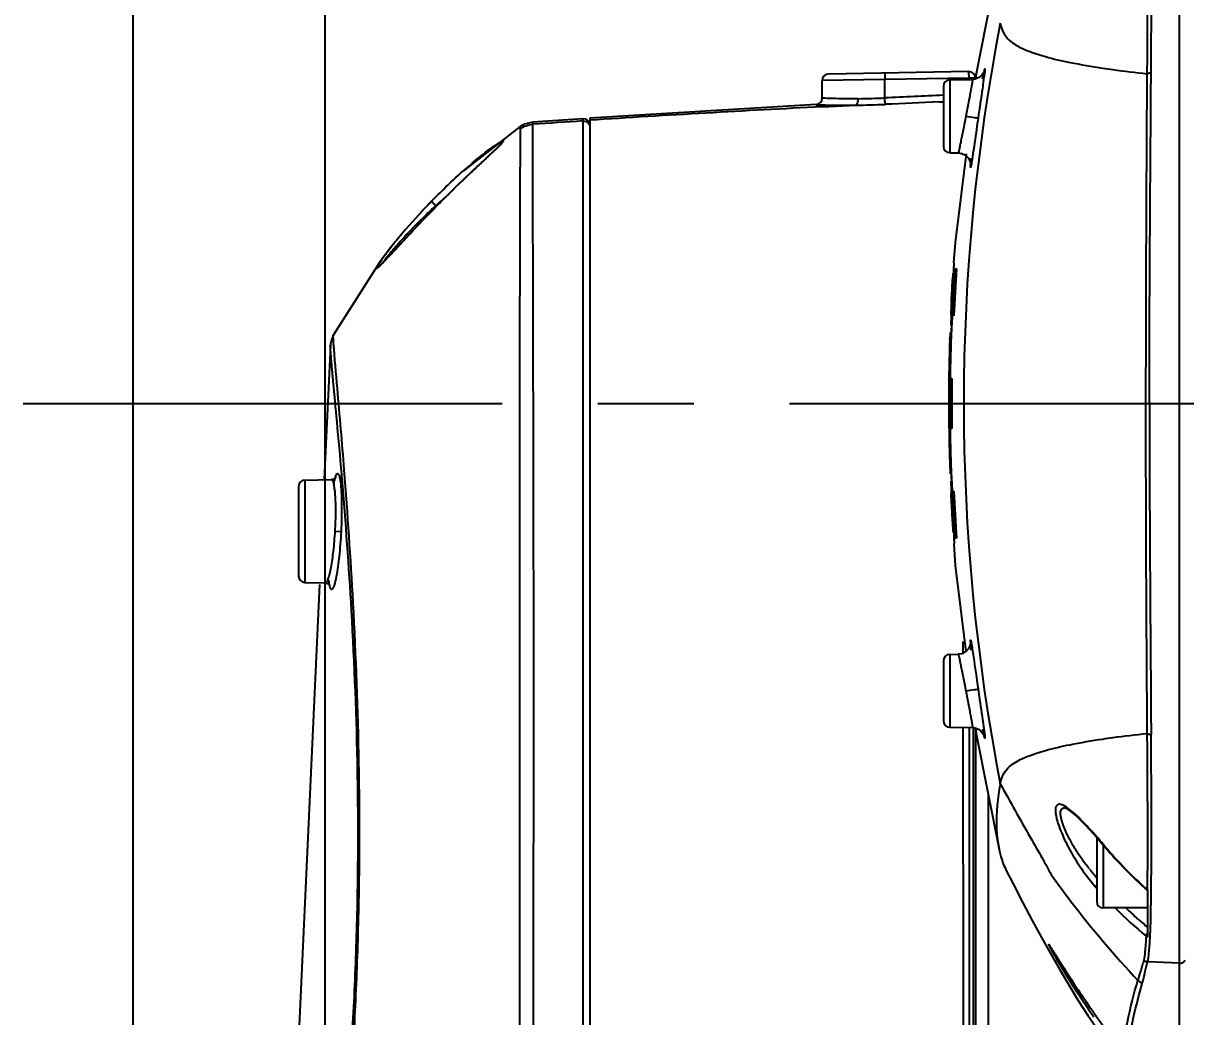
# Model space of a CAD drawing. Header units: millimetres. Extents: x 5828 to 6704, y 123 to 421.
# Drawn here: x 6456.826 to 6461.377, y 276.374 to 280.264 of the extents above; entities that cross this region are included whole.
import ezdxf

# ---------------------------------------------------------------- set-up
doc = ezdxf.new("R2010")
doc.units = ezdxf.units.MM
doc.linetypes.add('CENTER', pattern=[0.6, 0.375, -0.075, 0.075, -0.075])
for name, color, linetype in [('中心线', 7, 'Continuous'), ('外形图', 7, 'Continuous'), ('尺寸标注', 7, 'Continuous')]:
    doc.layers.add(name, color=color, linetype=linetype)
doc.styles.add('微软雅黑', font='msyh.ttc', dxfattribs={"height": 1.5})
doc.dimstyles.new('尺寸标注_1_20比例', dxfattribs={"dimtxt": 1.5, "dimasz": 1.25, "dimexe": 0.5, "dimexo": 0.4, "dimgap": 0.5, "dimtad": 1, "dimdec": 1, "dimlfac": 20, "dimdsep": 46, "dimtxsty": '微软雅黑', "dimcen": 0.09, "dimadec": 0, "dimazin": 0, "dimtp": 0.01, "dimtm": 0.01, "dimtfac": 1, "dimtdec": 1, "dimtofl": 0, "dimtmove": 0, "dimatfit": 3, "dimfxl": 1, "dimtolj": 1, "dimarcsym": 0})

# ---------------------------------------------------------------- blocks, each defined once
blk = doc.blocks.new('*D1111')
at = {"layer": 'Defpoints', "color": 0}
for p in [(6469.5568, 284.2232), (6469.5568, 273.3504), (6458.0079, 273.142)]:
    blk.add_point(p, dxfattribs=at)
at = {"layer": '尺寸标注', "color": 0, "lineweight": -2}
for p, q in [((6458.0079, 273.542), (6458.0079, 284.7232)), ((6469.5568, 273.7504), (6469.5568, 284.7232)), ((6459.2579, 284.2232), (6468.3068, 284.2232))]:
    blk.add_line(p, q, dxfattribs=at)
at = {"layer": '尺寸标注', "color": 0}
for points in [[(6459.2579, 284.4315), (6459.2579, 284.0149), (6458.0079, 284.2232)], [(6468.3068, 284.0149), (6468.3068, 284.4315), (6469.5568, 284.2232)]]:
    blk.add_solid(points, dxfattribs=at)
at = {"layer": '尺寸标注', "color": 0, "insert": (6463.7824, 285.4984), "char_height": 1.5, "attachment_point": 5, "style": '微软雅黑'}
blk.add_mtext('\\A1;\\A1;230', dxfattribs=at)
blk = doc.blocks.new('*D1112')
at = {"layer": 'Defpoints', "color": 0}
for p in [(6470.3007, 287.7393), (6457.2558, 253.3357), (6470.3007, 253.3351)]:
    blk.add_point(p, dxfattribs=at)
at = {"layer": '尺寸标注', "color": 0, "lineweight": -2}
for p, q in [((6457.2558, 253.7357), (6457.2558, 288.2393)), ((6470.3007, 253.7351), (6470.3007, 288.2393)), ((6458.5058, 287.7393), (6469.0507, 287.7393))]:
    blk.add_line(p, q, dxfattribs=at)
at = {"layer": '尺寸标注', "color": 0}
for points in [[(6458.5058, 287.9476), (6458.5058, 287.5309), (6457.2558, 287.7393)], [(6469.0507, 287.5309), (6469.0507, 287.9476), (6470.3007, 287.7393)]]:
    blk.add_solid(points, dxfattribs=at)
at = {"layer": '尺寸标注', "color": 0, "insert": (6463.8528, 289.0144), "char_height": 1.5, "attachment_point": 5, "style": '微软雅黑'}
blk.add_mtext('\\A1;\\A1;260', dxfattribs=at)

msp = doc.modelspace()

# ---------------------------------------------------------------- linework, layer by layer
at = {"layer": '中心线', "linetype": 'CENTER', "ltscale": 5}
msp.add_line((6456.8255, 278.7753), (6471.1438, 278.7753), dxfattribs=at)
at = {"layer": '外形图', "color": 7, "linetype": 'Continuous'}
for p, q in [((6461.3522, 276.0887), (6461.3522, 281.4619)), ((6460.6479, 280.5279), (6460.5562, 280.0664)), ((6460.5278, 280.0749), (6459.9779, 280.0653)), ((6460.5562, 280.0664), (6460.5537, 280.0462)), ((6460.1989, 280.0441), (6459.9534, 280.0403)), ((6459.9534, 279.971), (6459.9534, 280.0403)), ((6460.5278, 280.0499), (6460.1989, 280.0441)), ((6460.1989, 279.9723), (6460.1989, 280.0441)), ((6460.4283, 280.0179), (6460.4283, 279.7827)), ((6460.4528, 280.0429), (6460.5421, 280.0444)), ((6460.4528, 280.0429), (6460.4528, 279.7577)), ((6460.5278, 280.0444), (6460.5278, 280.0499)), ((6460.5533, 280.0499), (6460.5278, 280.0499)), ((6459.93, 279.9457), (6459.0433, 279.8934)), ((6459.9297, 279.946), (6459.9301, 279.9461)), ((6459.9533, 279.9371), (6460.0853, 279.9437)), ((6460.4116, 279.9565), (6460.4285, 279.9572)), ((6458.8201, 279.8687), (6458.8202, 279.8771)), ((6458.8211, 279.4753), (6458.8201, 279.8687)), ((6459.0165, 279.8906), (6458.8202, 279.8771)), ((6459.0165, 279.8847), (6459.0165, 279.8906)), ((6459.0289, 279.8883), (6459.0165, 279.8906)), ((6459.0165, 279.8865), (6459.0167, 279.274)), ((6459.0433, 279.8934), (6459.0433, 264.4677)), ((6458.7708, 279.8598), (6458.5495, 279.6871)), ((6458.7708, 279.8598), (6458.7706, 279.8515)), ((6460.4528, 279.7577), (6460.4861, 279.7571)), ((6460.5026, 279.7541), (6460.5026, 279.7509)), ((6458.5494, 279.6872), (6458.5512, 279.6888)), ((6458.585, 279.6861), (6458.5492, 279.6521)), ((6458.4632, 279.568), (6458.4632, 279.568)), ((6458.4634, 279.5679), (6458.4632, 279.568)), ((6459.0167, 279.462), (6459.0167, 274.5503)), ((6458.2818, 279.4079), (6458.2223, 279.3313)), ((6458.2855, 279.4125), (6458.2818, 279.4079)), ((6458.2223, 279.3313), (6458.0398, 279.0442)), ((6460.4751, 279.303), (6460.4793, 279.303)), ((6460.459, 279.1651), (6460.4588, 279.1608)), ((6460.4594, 279.172), (6460.459, 279.1651)), ((6460.4621, 279.172), (6460.4594, 279.172)), ((6460.4572, 279.1279), (6460.4569, 279.1223)), ((6460.4584, 279.1248), (6460.4584, 279.1246)), ((6460.4584, 279.1246), (6460.4584, 279.1246)), ((6458.0398, 279.0442), (6458.0398, 279.0442)), ((6460.4532, 279.0299), (6460.4531, 279.0252)), ((6460.4536, 279.0243), (6460.4538, 279.0287)), ((6458.028, 279.0029), (6458.004, 278.4788)), ((6458.028, 279.003), (6458.028, 279.003)), ((6460.45, 278.8679), (6460.4501, 278.8738)), ((6460.4555, 278.8735), (6460.4617, 278.8735)), ((6460.4584, 278.7887), (6460.4534, 278.7887)), ((6460.4534, 278.7887), (6460.4534, 278.7753)), ((6460.4584, 278.7887), (6460.4584, 278.7618)), ((6460.449, 278.7753), (6460.449, 278.7695)), ((6460.4494, 278.7696), (6460.4494, 278.7753)), ((6460.4494, 278.7753), (6460.4516, 278.7753)), ((6460.4534, 278.7753), (6460.4534, 278.7663)), ((6460.4534, 278.7663), (6460.4534, 278.7618)), ((6460.4584, 278.7618), (6460.4534, 278.7618)), ((6460.4584, 278.7753), (6461.2349, 278.7753)), ((6460.4617, 278.677), (6460.4555, 278.677)), ((6457.9278, 278.4757), (6458.032, 278.4775)), ((6457.9278, 278.4757), (6457.9278, 278.0749)), ((6458.0735, 278.4854), (6458.0724, 278.4978)), ((6458.0738, 278.4822), (6458.0735, 278.4854)), ((6458.0738, 278.4809), (6458.0735, 278.4843)), ((6457.9033, 278.4507), (6457.9033, 278.0999)), ((6459.0167, 278.4167), (6459.0167, 277.8903)), ((6460.4635, 278.3949), (6460.4585, 278.3949)), ((6460.4585, 278.3949), (6460.459, 278.386)), ((6460.459, 278.386), (6460.4592, 278.381)), ((6458.0454, 278.2753), (6458.0697, 278.274)), ((6460.4793, 278.2475), (6460.4751, 278.2475)), ((6460.4687, 278.2255), (6460.4745, 278.1417)), ((6460.47, 278.2256), (6460.47, 278.2257)), ((6460.4745, 278.1417), (6460.5164, 277.8047)), ((6457.9278, 278.0749), (6458.0082, 278.0735)), ((6458.0082, 278.0735), (6458.0082, 278.0735)), ((6460.5043, 277.8436), (6460.5043, 277.7935)), ((6460.4528, 277.7929), (6460.4861, 277.7935)), ((6460.4528, 277.7929), (6460.4528, 277.5077)), ((6460.4283, 277.7679), (6460.4283, 277.5327)), ((6460.4528, 277.5077), (6460.5421, 277.5062)), ((6460.53, 276.6934), (6460.5298, 277.5092)), ((6460.545, 277.5062), (6460.545, 273.6376)), ((6460.5533, 277.5062), (6460.5533, 273.6562)), ((6460.5538, 277.5043), (6460.5567, 277.4813)), ((6460.5852, 277.5112), (6460.5862, 277.5043)), ((6460.5567, 277.4813), (6460.6479, 277.0227)), ((6460.6033, 277.2468), (6460.6033, 273.6468)), ((6460.9032, 277.1923), (6460.9033, 277.1923)), ((6460.9836, 277.1255), (6461.0274, 277.0776)), ((6461.0274, 277.0776), (6461.0609, 277.0388)), ((6461.0283, 277.0766), (6461.0283, 276.8253)), ((6461.0533, 277.0476), (6461.0533, 276.8003)), ((6461.0608, 277.0413), (6461.0609, 277.0388)), ((6461.226, 276.8691), (6461.2283, 276.8673)), ((6461.2283, 276.686), (6461.2283, 276.87)), ((6461.2415, 276.8672), (6461.2415, 276.869)), ((6461.2415, 276.865), (6461.2416, 276.8668)), ((6461.2283, 276.8003), (6461.0533, 276.8003)), ((6461.2408, 276.7994), (6461.2409, 276.8088)), ((6460.812, 276.6849), (6460.8471, 276.6217)), ((6461.222, 276.6901), (6461.2217, 276.6861)), ((6460.854, 276.6365), (6460.855, 276.6348)), ((6460.8917, 276.5764), (6460.9088, 276.5498)), ((6460.9088, 276.5498), (6460.9295, 276.5178)), ((6461.3522, 276.5839), (6461.2278, 276.5893)), ((6460.9563, 276.4383), (6460.9955, 276.3776)), ((6460.9912, 276.4111), (6460.9968, 276.403)), ((6460.9912, 276.4111), (6460.9969, 276.4031)), ((6461.002, 276.4109), (6461.002, 276.4109)), ((6460.9955, 276.3776), (6461.0283, 276.329))]:
    msp.add_line(p, q, dxfattribs=at)
for points in [[(6460.5881, 280.0776), (6460.5883, 280.0781), (6460.5876, 280.0762), (6460.5848, 280.0701), (6460.5778, 280.0604), (6460.5669, 280.0515), (6460.5526, 280.0457), (6460.5421, 280.0444)], [(6458.8202, 279.8771), (6458.788, 279.8694), (6458.7706, 279.8598)], [(6459.0433, 279.8657), (6459.0394, 279.8791), (6459.0289, 279.8883)], [(6458.6892, 279.7848), (6458.6828, 279.7783), (6458.6749, 279.7707), (6458.6658, 279.762)], [(6458.6979, 279.7944), (6458.6981, 279.7946), (6458.6971, 279.7934), (6458.694, 279.7899), (6458.6892, 279.7848)], [(6458.6658, 279.762), (6458.6437, 279.7412), (6458.6308, 279.7291), (6458.585, 279.6861)], [(6460.5173, 279.7533), (6460.4742, 279.406), (6460.4683, 279.3258)], [(6460.4861, 279.7571), (6460.5007, 279.7547), (6460.5147, 279.7475), (6460.525, 279.7373), (6460.5314, 279.7261), (6460.5343, 279.7159), (6460.5349, 279.7102), (6460.5349, 279.7095)], [(6458.5492, 279.6521), (6458.5287, 279.6324), (6458.5054, 279.6098), (6458.4788, 279.5835), (6458.4536, 279.5583)], [(6458.4536, 279.5583), (6458.4143, 279.5184), (6458.3799, 279.4827), (6458.3511, 279.4524), (6458.3269, 279.4266)], [(6458.3269, 279.4266), (6458.2558, 279.3503), (6458.244, 279.3378), (6458.2346, 279.328), (6458.2274, 279.3208), (6458.2222, 279.3157), (6458.2189, 279.3129)], [(6458.0398, 279.0442), (6458.032, 279.0254), (6458.0286, 279.009), (6458.028, 279.003)], [(6458.0473, 278.4822), (6458.0485, 278.4854), (6458.048, 278.4849), (6458.0407, 278.4794), (6458.032, 278.4775)], [(6457.9851, 278.0664), (6457.8764, 275.6877), (6457.8527, 272.3591), (6457.9177, 269.0631), (6458.0979, 265.8286)], [(6458.0082, 278.0735), (6458.0208, 278.0693), (6458.0254, 278.0646)], [(6460.5349, 277.841), (6460.5349, 277.8408), (6460.5345, 277.8363), (6460.5321, 277.8264), (6460.5258, 277.8144), (6460.5151, 277.8034), (6460.5002, 277.7958), (6460.4861, 277.7934)], [(6460.5421, 277.5062), (6460.5515, 277.5051), (6460.5655, 277.4999), (6460.5765, 277.4916), (6460.5839, 277.4821), (6460.5873, 277.4753), (6460.5881, 277.473)], [(6460.9033, 277.1923), (6460.9071, 277.191), (6460.9235, 277.1809), (6460.9493, 277.1594), (6460.9836, 277.1255)], [(6460.6744, 276.9462), (6460.7008, 276.8948), (6460.7394, 276.8206), (6460.7763, 276.7507), (6460.812, 276.6849)], [(6460.8471, 276.6217), (6460.8826, 276.56), (6460.9188, 276.499), (6460.9563, 276.4383)], [(6460.8598, 276.6272), (6460.8638, 276.6208), (6460.8682, 276.6138), (6460.8917, 276.5764)], [(6460.9295, 276.5178), (6460.9414, 276.4997), (6460.9547, 276.4798), (6460.9702, 276.4569), (6460.9878, 276.4313), (6461.002, 276.4109)]]:
    msp.add_lwpolyline(points, dxfattribs=at)
for centre, radius, start, end in [((6384.9544, 280.5845), 76.2887, 359.614365, 359.86387), ((6468.3169, 278.7753), 7.8092, 169.00672, 190.99328), ((6459.9784, 280.0403), 0.025, 90.9561, 180.0205), ((6461.7742, 280.072), 1.2466, 180.4446, 181.019), ((6460.5283, 280.0499), 0.025, 0, 91), ((6457.3063, 280.5009), 3.3112, 351.9962, 352.1854), ((6681.6248, 278.539), 220.4051, 179.602798, 179.938568), ((6460.4533, 280.0179), 0.025, 91, 180), ((6459.9284, 279.971), 0.025, 272.9654, 0.0081), ((6460.0582, 282.7423), 2.7735, 270.7559, 272.9077), ((6463.8801, 200.5749), 79.4827, 92.489662, 92.654551), ((6462.9726, 219.6661), 60.3467, 92.867874, 93.733323), ((6460.0465, 283.1076), 3.1643, 268.6711, 270.7026), ((6460.046, 283.262), 3.3186, 270.6791, 272.6551), ((6462.9915, 220.144), 59.8681, 92.469793, 92.672773), ((6462.9084, 220.7848), 59.2252, 93.767744, 93.958347), ((6460.4533, 279.7827), 0.025, 180, 269), ((6459.8572, 278.2067), 1.9754, 130.4316, 131.384), ((6459.933, 277.9348), 2.1992, 130.9201, 132.7275), ((6460.1703, 277.8668), 2.4376, 135.0844, 135.7492), ((6461.128, 276.8908), 3.7771, 134.8661, 135.2846), ((6468.2736, 278.7753), 7.8121, 176.12746, 177.47909), ((6467.5029, 278.7992), 7.0534, 177.06172, 177.32883), ((6466.5494, 278.83), 6.0949, 176.94279, 177.32938), ((6466.5267, 278.8315), 6.0672, 176.94316, 177.2827), ((6467.0805, 278.805), 6.6267, 177.32673, 177.74867), ((6466.5118, 278.8131), 6.0619, 177.7283, 177.9617), ((6467.4753, 278.7893), 7.0217, 177.74728, 178.21104), ((6468.0165, 278.7765), 7.5675, 178.11668, 179.26031), ((6467.6498, 278.7779), 7.2004, 178.03906, 179.23764), ((6467.7976, 278.7793), 7.3442, 178.2119, 179.2652), ((6468.1096, 278.7751), 7.6606, 179.25915, 179.99889), ((6467.8655, 278.7754), 7.4161, 179.28521, 180.00068), ((6468.0195, 278.7758), 7.5662, 179.26024, 179.90235), ((6468.0227, 278.7758), 7.5644, 179.26072, 179.90232), ((6468.2747, 278.7753), 7.8136, 179.28009, 180.00012), ((6467.924, 278.7752), 7.4746, 180.04272, 180.49415), ((6468.0215, 278.7748), 7.5681, 180.09837, 180.71785), ((6468.0227, 278.7748), 7.5643, 180.09834, 180.74106), ((6468.2732, 278.7753), 7.8121, 179.99996, 180.72093), ((6467.8523, 278.7745), 7.4029, 180.49387, 180.90892), ((6467.4314, 278.7662), 6.9819, 180.89559, 181.92742), ((6467.8558, 278.7726), 7.4024, 180.71674, 181.7948), ((6466.5335, 278.7363), 6.0835, 181.93044, 182.21961), ((6467.4682, 278.7611), 7.0146, 181.80001, 182.26459), ((6457.9283, 278.4507), 0.025, 91, 180), ((6458.1537, 278.4536), 0.111, 162.0689, 163.1894), ((6467.1461, 278.7484), 6.6923, 182.26562, 182.68075), ((6467.508, 278.7513), 7.0585, 182.6799, 182.89419), ((6466.6375, 278.7249), 6.1832, 182.68365, 183.0627), ((6466.5161, 278.7186), 6.0566, 182.69893, 183.08084), ((6468.2736, 278.7752), 7.8121, 182.52135, 183.87328), ((6457.9283, 278.0999), 0.025, 180, 269), ((6460.4533, 277.7679), 0.025, 91, 180), ((6460.4533, 277.5327), 0.025, 180, 269), ((6382.5277, 276.9568), 78.7154, 0.138315, 0.380502), ((6439.7962, 277.1045), 21.4467, 359.36482, 0.11298), ((6459.3498, 275.5956), 2.2402, 41.9186, 42.3539), ((6459.4434, 275.6779), 2.1155, 41.1437, 41.9513), ((6459.8452, 276.0289), 1.582, 39.9419, 41.1455), ((6459.9908, 276.1516), 1.3916, 39.7425, 39.9173), ((6462.3599, 278.1406), 1.7018, 220.2362, 228.2102), ((6462.3597, 278.1374), 1.7011, 220.2279, 228.2072), ((6461.5813, 277.4246), 0.7488, 219.0752, 220.3148), ((6461.5731, 277.4176), 0.738, 220.3123, 222.3978), ((6461.6031, 277.383), 0.7658, 218.153, 220.6769), ((6461.5611, 277.3472), 0.7107, 220.7019, 221.0819), ((6462.4982, 278.1689), 1.957, 221.1853, 221.3071), ((6461.0533, 276.8253), 0.025, 180, 270), ((6462.2785, 277.9929), 1.6472, 226.4029, 228.6361), ((6462.369, 278.0954), 1.7839, 228.6321, 230.2524), ((6461.2385, 276.7094), 0.0254, 229.5287, 246.227), ((6463.4268, 278.084), 2.9548, 209.8549, 214.4828), ((6464.219, 278.6708), 3.9314, 213.7084, 215.0871), ((6463.4025, 278.0974), 2.9336, 215.0903, 215.9663), ((6463.3146, 278.0072), 2.8188, 214.6881, 215.4064), ((6463.4003, 278.0957), 2.9309, 215.9655, 219.3472)]:
    msp.add_arc(centre, radius, start, end, dxfattribs=at)
for points, knots in [([(6461.2258, 280.6789), (6461.227, 280.5891), (6461.2272, 280.3851), (6461.2259, 280.1811), (6461.225, 280.0669)], [0, 0, 0, 0, 0.440345, 1, 1, 1, 1]), ([(6460.651, 280.2645), (6460.6539, 280.25), (6460.6639, 280.214), (6460.7079, 280.1788), (6460.7647, 280.1531), (6460.8358, 280.1303), (6460.9338, 280.108), (6461.0093, 280.0953), (6461.0522, 280.0889)], [0, 0, 0, 0, 0.096337, 0.234362, 0.346404, 0.503314, 0.71781, 1, 1, 1, 1]), ([(6460.1989, 280.0691), (6460.1988, 280.0691), (6460.199, 280.0681), (6460.1987, 280.067), (6460.1988, 280.0646), (6460.1987, 280.0602), (6460.1988, 280.0532), (6460.1989, 280.0473), (6460.1989, 280.0441)], [0, 0, 0, 0, 0.019666, 0.07652, 0.168646, 0.292817, 0.617812, 1, 1, 1, 1]), ([(6460.5277, 280.0715), (6460.5277, 280.0723), (6460.528, 280.0731), (6460.5276, 280.0748), (6460.5278, 280.0749)], [0, 0, 0, 0, 0.742347, 1, 1, 1, 1]), ([(6460.5277, 280.0624), (6460.5277, 280.0633), (6460.5277, 280.0663), (6460.5277, 280.0694), (6460.5277, 280.0715)], [0, 0, 0, 0, 0.29749, 1, 1, 1, 1]), ([(6460.5817, 280.0464), (6460.5824, 280.0501), (6460.5845, 280.0613), (6460.5867, 280.0724), (6460.5886, 280.0799)], [0, 0, 0, 0, 0.324676, 1, 1, 1, 1]), ([(6460.5886, 280.0799), (6460.5889, 280.0813), (6460.5893, 280.0831), (6460.59, 280.085), (6460.5902, 280.0858), (6460.5907, 280.0861), (6460.5907, 280.0852), (6460.5908, 280.0844), (6460.5906, 280.0817), (6460.5902, 280.0773), (6460.5889, 280.0665), (6460.5877, 280.0574), (6460.5868, 280.0507)], [0, 0, 0, 0, 0.101142, 0.131768, 0.149077, 0.154625, 0.166432, 0.19132, 0.229561, 0.345958, 0.514765, 1, 1, 1, 1]), ([(6461.0522, 280.0889), (6461.0654, 280.0869), (6461.1228, 280.0787), (6461.1805, 280.0718), (6461.225, 280.0669)], [0, 0, 0, 0, 0.229309, 1, 1, 1, 1]), ([(6461.225, 280.0669), (6461.2261, 280.0676), (6461.2312, 280.07), (6461.237, 280.0709), (6461.2413, 280.071)], [0, 0, 0, 0, 0.230464, 1, 1, 1, 1]), ([(6461.2349, 278.7753), (6461.2348, 278.8903), (6461.2356, 279.3222), (6461.2392, 279.7541), (6461.2413, 280.071)], [0, 0, 0, 0, 0.266255, 1, 1, 1, 1]), ([(6460.5421, 280.0444), (6460.5423, 280.0444), (6460.5423, 280.043), (6460.5422, 280.0413), (6460.5417, 280.0376), (6460.5406, 280.0304), (6460.5384, 280.0182), (6460.535, 280.0004), (6460.5308, 279.9788), (6460.5242, 279.945), (6460.519, 279.9185), (6460.5154, 279.9003)], [0, 0, 0, 0, 0.004986, 0.019392, 0.043465, 0.076902, 0.17037, 0.295788, 0.447726, 0.620249, 1, 1, 1, 1]), ([(6460.5853, 280.0398), (6460.5838, 280.0297), (6460.5768, 279.9808), (6460.5696, 279.9319), (6460.564, 279.8931)], [0, 0, 0, 0, 0.206525, 1, 1, 1, 1]), ([(6460.0948, 279.969), (6460.061, 279.9685), (6460.0174, 279.9685), (6459.9703, 279.9704), (6459.957, 279.9706), (6459.9534, 279.971)], [0, 0, 0, 0, 0.717812, 0.922065, 1, 1, 1, 1]), ([(6460.0852, 279.9441), (6460.0887, 279.9448), (6460.0941, 279.9545), (6460.0949, 279.9633), (6460.0948, 279.969)], [0, 0, 0, 0, 0.383922, 1, 1, 1, 1]), ([(6460.1997, 279.9474), (6460.2001, 279.9501), (6460.1992, 279.9584), (6460.1992, 279.9667), (6460.1989, 279.9723)], [0, 0, 0, 0, 0.321691, 1, 1, 1, 1]), ([(6459.9297, 279.9456), (6459.9336, 279.9453), (6459.9482, 279.9451), (6459.9626, 279.9445), (6459.9731, 279.9442)], [0, 0, 0, 0, 0.274444, 1, 1, 1, 1]), ([(6460.5154, 279.9003), (6460.5119, 279.8822), (6460.5068, 279.8558), (6460.5003, 279.8222), (6460.4961, 279.8007), (6460.4925, 279.7831), (6460.49, 279.771), (6460.4883, 279.7639), (6460.4874, 279.7602), (6460.4867, 279.7585), (6460.4863, 279.7571), (6460.4861, 279.7571)], [0, 0, 0, 0, 0.379215, 0.551052, 0.702405, 0.827448, 0.920938, 0.954641, 0.979116, 0.994201, 1, 1, 1, 1]), ([(6460.5154, 279.9003), (6460.5268, 279.8987), (6460.5417, 279.8967), (6460.5578, 279.8939), (6460.5627, 279.8935), (6460.564, 279.8931)], [0, 0, 0, 0, 0.700868, 0.91837, 1, 1, 1, 1]), ([(6460.564, 279.8931), (6460.5619, 279.8786), (6460.5546, 279.8278), (6460.5474, 279.7769), (6460.5419, 279.7407)], [0, 0, 0, 0, 0.286177, 1, 1, 1, 1]), ([(6458.7706, 279.8515), (6458.7709, 279.79), (6458.7698, 279.5906), (6458.7692, 279.1884), (6458.7679, 278.596), (6458.7683, 278.0032), (6458.7688, 277.4704), (6458.7674, 277.0448), (6458.7689, 276.614), (6458.7669, 276.1841), (6458.772, 275.7568), (6458.7681, 275.3309), (6458.7697, 274.905), (6458.7698, 274.621), (6458.7697, 274.479)], [0, 0, 0, 0, 0.034345, 0.111352, 0.224562, 0.365174, 0.44235, 0.522087, 0.602806, 0.68289, 0.762167, 0.841419, 0.920693, 1, 1, 1, 1]), ([(6458.576, 279.7103), (6458.5846, 279.7176), (6458.6155, 279.7434), (6458.6471, 279.7682), (6458.6708, 279.7848)], [0, 0, 0, 0, 0.28149, 1, 1, 1, 1]), ([(6458.6708, 279.7848), (6458.6746, 279.7875), (6458.6817, 279.7923), (6458.6913, 279.7984), (6458.6978, 279.8022), (6458.7019, 279.8039), (6458.7036, 279.8045), (6458.7052, 279.8045), (6458.7055, 279.8031), (6458.7046, 279.8017), (6458.7024, 279.7983), (6458.6974, 279.7928), (6458.6929, 279.7881), (6458.6903, 279.7854)], [0, 0, 0, 0, 0.220194, 0.399359, 0.52871, 0.572468, 0.602032, 0.61881, 0.63228, 0.657171, 0.697307, 0.822058, 1, 1, 1, 1]), ([(6458.6903, 279.7854), (6458.6892, 279.7843), (6458.6847, 279.7798), (6458.6801, 279.7753), (6458.6765, 279.7719)], [0, 0, 0, 0, 0.228222, 1, 1, 1, 1]), ([(6458.6566, 279.753), (6458.6529, 279.7495), (6458.6371, 279.7346), (6458.6211, 279.7198), (6458.609, 279.7084)], [0, 0, 0, 0, 0.233725, 1, 1, 1, 1]), ([(6458.6765, 279.7719), (6458.675, 279.7704), (6458.6684, 279.7641), (6458.6617, 279.7578), (6458.6566, 279.753)], [0, 0, 0, 0, 0.234465, 1, 1, 1, 1]), ([(6460.5419, 279.7407), (6460.5413, 279.7364), (6460.5401, 279.7286), (6460.5384, 279.7182), (6460.5372, 279.7111), (6460.5364, 279.7066), (6460.5359, 279.7043), (6460.5354, 279.7026), (6460.5353, 279.7017), (6460.5347, 279.7011), (6460.5346, 279.702), (6460.5345, 279.7029), (6460.5345, 279.7049), (6460.5346, 279.7073), (6460.5347, 279.7092), (6460.5348, 279.7103)], [0, 0, 0, 0, 0.263805, 0.479367, 0.643391, 0.70526, 0.753468, 0.787881, 0.808447, 0.815831, 0.825339, 0.848282, 0.885063, 0.935662, 1, 1, 1, 1]), ([(6460.5348, 279.7103), (6460.5349, 279.7119), (6460.5355, 279.7207), (6460.5363, 279.7295), (6460.537, 279.7365)], [0, 0, 0, 0, 0.191054, 1, 1, 1, 1]), ([(6458.4441, 279.5879), (6458.4528, 279.5966), (6458.4872, 279.6306), (6458.5225, 279.6635), (6458.5495, 279.6872)], [0, 0, 0, 0, 0.25615, 1, 1, 1, 1]), ([(6458.609, 279.7084), (6458.5973, 279.6975), (6458.5482, 279.6513), (6458.4998, 279.6043), (6458.4634, 279.5679)], [0, 0, 0, 0, 0.236919, 1, 1, 1, 1]), ([(6458.4243, 279.5677), (6458.4118, 279.5548), (6458.3639, 279.5046), (6458.3181, 279.4524), (6458.2855, 279.4125)], [0, 0, 0, 0, 0.25823, 1, 1, 1, 1]), ([(6458.4408, 279.5503), (6458.4285, 279.539), (6458.3811, 279.4942), (6458.3356, 279.4474), (6458.3032, 279.4114)], [0, 0, 0, 0, 0.25743, 1, 1, 1, 1]), ([(6458.4242, 279.5677), (6458.4237, 279.5675), (6458.4266, 279.5653), (6458.4283, 279.5625), (6458.4343, 279.5569), (6458.4383, 279.5527), (6458.4408, 279.5503)], [0, 0, 0, 0, 0.070963, 0.250147, 0.56616, 1, 1, 1, 1]), ([(6458.326, 279.4255), (6458.3353, 279.4354), (6458.3742, 279.4768), (6458.4136, 279.5177), (6458.4439, 279.5484)], [0, 0, 0, 0, 0.240449, 1, 1, 1, 1]), ([(6458.8218, 274.5253), (6458.822, 274.6396), (6458.8222, 274.8682), (6458.8207, 275.211), (6458.8234, 275.5536), (6458.8237, 275.8391), (6458.8221, 276.0676), (6458.8223, 276.2395), (6458.8235, 276.4122), (6458.8238, 276.644), (6458.8229, 276.9339), (6458.8261, 277.3895), (6458.824, 277.9324), (6458.8233, 278.6681), (6458.8217, 279.1804), (6458.8211, 279.4889)], [0, 0, 0, 0, 0.069079, 0.138143, 0.207179, 0.276168, 0.310689, 0.345302, 0.380075, 0.415067, 0.485399, 0.555301, 0.690398, 0.813529, 1, 1, 1, 1]), ([(6458.2764, 279.3721), (6458.2803, 279.3763), (6458.2968, 279.3941), (6458.3133, 279.4119), (6458.326, 279.4255)], [0, 0, 0, 0, 0.235136, 1, 1, 1, 1]), ([(6458.2818, 279.4079), (6458.2779, 279.403), (6458.2635, 279.3851), (6458.2495, 279.367), (6458.2396, 279.3536)], [0, 0, 0, 0, 0.27205, 1, 1, 1, 1]), ([(6458.2401, 279.3333), (6458.2428, 279.3361), (6458.255, 279.349), (6458.2671, 279.362), (6458.2764, 279.3721)], [0, 0, 0, 0, 0.221732, 1, 1, 1, 1]), ([(6458.3032, 279.4114), (6458.2994, 279.4071), (6458.2852, 279.3912), (6458.2713, 279.375), (6458.2613, 279.3629)], [0, 0, 0, 0, 0.269154, 1, 1, 1, 1]), ([(6458.2396, 279.3536), (6458.2317, 279.343), (6458.2221, 279.3292), (6458.2119, 279.3136), (6458.2097, 279.3084), (6458.2085, 279.3063), (6458.2096, 279.3047), (6458.2117, 279.3061), (6458.214, 279.3077), (6458.2176, 279.3109), (6458.2221, 279.315), (6458.2297, 279.3225), (6458.2358, 279.3288), (6458.2401, 279.3333)], [0, 0, 0, 0, 0.396143, 0.514033, 0.550228, 0.571173, 0.580483, 0.597411, 0.629099, 0.675868, 0.737345, 0.812622, 1, 1, 1, 1]), ([(6458.2613, 279.3629), (6458.2584, 279.3594), (6458.2489, 279.3476), (6458.2395, 279.3357), (6458.2336, 279.3269)], [0, 0, 0, 0, 0.304596, 1, 1, 1, 1]), ([(6460.4693, 279.3044), (6460.4694, 279.3074), (6460.4697, 279.3127), (6460.4699, 279.3185), (6460.4701, 279.3223), (6460.4699, 279.3235), (6460.4704, 279.3254), (6460.47, 279.3253)], [0, 0, 0, 0, 0.437949, 0.751419, 0.861069, 0.939123, 1, 1, 1, 1]), ([(6460.4594, 279.172), (6460.46, 279.1839), (6460.4621, 279.2219), (6460.4645, 279.2599), (6460.4665, 279.2861)], [0, 0, 0, 0, 0.310675, 1, 1, 1, 1]), ([(6460.4623, 279.1642), (6460.463, 279.1796), (6460.4651, 279.2263), (6460.4677, 279.273), (6460.4693, 279.3044)], [0, 0, 0, 0, 0.328955, 1, 1, 1, 1]), ([(6460.4781, 279.2935), (6460.4764, 279.2797), (6460.4728, 279.2335), (6460.4699, 279.1873), (6460.4681, 279.155)], [0, 0, 0, 0, 0.301218, 1, 1, 1, 1]), ([(6460.4751, 279.303), (6460.4745, 279.303), (6460.4742, 279.2993), (6460.4729, 279.2942), (6460.4719, 279.2811), (6460.4708, 279.2711), (6460.4703, 279.2646)], [0, 0, 0, 0, 0.04663, 0.19754, 0.495884, 1, 1, 1, 1]), ([(6460.4792, 279.3005), (6460.4791, 279.3), (6460.4787, 279.2977), (6460.4783, 279.2954), (6460.4781, 279.2935)], [0, 0, 0, 0, 0.181644, 1, 1, 1, 1]), ([(6460.4703, 279.2646), (6460.4698, 279.2583), (6460.4669, 279.2218), (6460.4647, 279.1853), (6460.4631, 279.1551)], [0, 0, 0, 0, 0.174822, 1, 1, 1, 1]), ([(6460.4584, 279.1145), (6460.4583, 279.1125), (6460.458, 279.1017), (6460.4577, 279.0909), (6460.4575, 279.0822)], [0, 0, 0, 0, 0.18666, 1, 1, 1, 1]), ([(6460.4581, 279.1221), (6460.4581, 279.1228), (6460.4584, 279.1234), (6460.4581, 279.1248), (6460.4584, 279.1249)], [0, 0, 0, 0, 0.7469, 1, 1, 1, 1]), ([(6460.4584, 279.1246), (6460.4587, 279.1246), (6460.4583, 279.1233), (6460.4587, 279.1219), (6460.4584, 279.1184), (6460.4584, 279.116), (6460.4584, 279.1145)], [0, 0, 0, 0, 0.062629, 0.249245, 0.561313, 1, 1, 1, 1]), ([(6460.4602, 279.0508), (6460.4607, 279.0627), (6460.4615, 279.0787), (6460.4626, 279.0975), (6460.4632, 279.1063), (6460.4637, 279.1121), (6460.464, 279.1161), (6460.4644, 279.1178), (6460.4646, 279.119), (6460.4648, 279.119)], [0, 0, 0, 0, 0.525388, 0.700638, 0.825704, 0.910176, 0.962813, 0.990753, 1, 1, 1, 1]), ([(6460.4555, 278.8735), (6460.4557, 278.8891), (6460.4567, 278.9483), (6460.4584, 279.0074), (6460.4602, 279.0508)], [0, 0, 0, 0, 0.265192, 1, 1, 1, 1]), ([(6458.0408, 279.0115), (6458.0405, 279.016), (6458.04, 279.0237), (6458.0394, 279.0337), (6458.0396, 279.0399), (6458.0394, 279.0432), (6458.0398, 279.044)], [0, 0, 0, 0, 0.413139, 0.717494, 0.912904, 1, 1, 1, 1]), ([(6458.0823, 278.5153), (6458.0739, 278.6217), (6458.0601, 278.7871), (6458.0449, 278.9524), (6458.0408, 279.0115)], [0, 0, 0, 0, 0.642907, 1, 1, 1, 1]), ([(6458.0724, 278.4978), (6458.0666, 278.5668), (6458.0557, 278.6877), (6458.0425, 278.8276), (6458.0346, 278.913), (6458.0307, 278.9559), (6458.0288, 278.9842), (6458.0276, 278.9983), (6458.028, 279.0029)], [0, 0, 0, 0, 0.40938, 0.718128, 0.831586, 0.916569, 0.972784, 1, 1, 1, 1]), ([(6461.2198, 278.7753), (6461.2198, 278.6606), (6461.2202, 278.2301), (6461.2229, 277.7995), (6461.225, 277.4837)], [0, 0, 0, 0, 0.266327, 1, 1, 1, 1]), ([(6461.2349, 278.7753), (6461.2348, 278.6603), (6461.2357, 278.2284), (6461.2392, 277.7965), (6461.2413, 277.4795)], [0, 0, 0, 0, 0.266267, 1, 1, 1, 1]), ([(6460.4602, 278.4997), (6460.4596, 278.5129), (6460.4574, 278.572), (6460.4561, 278.6311), (6460.4555, 278.677)], [0, 0, 0, 0, 0.223435, 1, 1, 1, 1]), ([(6458.112, 267.7662), (6458.0869, 268.2271), (6458.0472, 269.1485), (6458.0115, 270.5293), (6457.9993, 271.9059), (6458.0042, 273.0496), (6458.0216, 273.961), (6458.0401, 274.6413), (6458.0672, 275.3191), (6458.0942, 275.8824), (6458.1235, 276.334), (6458.1376, 276.6764), (6458.1434, 277.0201), (6458.1407, 277.4603), (6458.122, 277.9583), (6458.096, 278.3422), (6458.0823, 278.5153)], [0, 0, 0, 0, 0.12875, 0.257221, 0.385251, 0.512752, 0.576227, 0.639514, 0.702571, 0.765432, 0.796804, 0.828797, 0.861016, 0.892687, 0.95156, 1, 1, 1, 1]), ([(6458.1035, 267.7665), (6458.0771, 268.2261), (6458.0361, 269.1449), (6458, 270.5218), (6457.9879, 271.8944), (6457.9941, 273.0346), (6458.0116, 273.9432), (6458.031, 274.6212), (6458.0534, 275.1846), (6458.0752, 275.634), (6458.0928, 275.9701), (6458.1154, 276.3076), (6458.1311, 276.6486), (6458.1376, 276.9913), (6458.1353, 277.4306), (6458.116, 277.9274), (6458.0883, 278.31), (6458.0738, 278.4822)], [0, 0, 0, 0, 0.128798, 0.257306, 0.385353, 0.512852, 0.576318, 0.639592, 0.702632, 0.734077, 0.765472, 0.796797, 0.828717, 0.860958, 0.892685, 0.951635, 1, 1, 1, 1]), ([(6458.032, 278.4775), (6458.034, 278.4776), (6458.0382, 278.4716), (6458.0408, 278.4604), (6458.0441, 278.4415), (6458.0472, 278.4052), (6458.0485, 278.3489), (6458.0469, 278.3011), (6458.0454, 278.2753)], [0, 0, 0, 0, 0.028221, 0.086961, 0.179002, 0.301941, 0.622112, 1, 1, 1, 1]), ([(6458.0421, 278.463), (6458.0425, 278.4652), (6458.0441, 278.4728), (6458.0459, 278.4804), (6458.0475, 278.4857)], [0, 0, 0, 0, 0.286782, 1, 1, 1, 1]), ([(6458.0481, 278.4878), (6458.0492, 278.4911), (6458.0508, 278.4956), (6458.0549, 278.5017), (6458.0584, 278.5007), (6458.0612, 278.4967), (6458.0625, 278.4928), (6458.0633, 278.4898)], [0, 0, 0, 0, 0.351088, 0.529996, 0.595539, 0.687406, 1, 1, 1, 1]), ([(6458.0633, 278.4898), (6458.0637, 278.4884), (6458.0653, 278.4817), (6458.0664, 278.4748), (6458.0671, 278.4693)], [0, 0, 0, 0, 0.2069, 1, 1, 1, 1]), ([(6458.0671, 278.4693), (6458.0708, 278.4419), (6458.073, 278.3765), (6458.0717, 278.3114), (6458.0697, 278.274)], [0, 0, 0, 0, 0.425338, 1, 1, 1, 1]), ([(6460.4574, 278.4708), (6460.4576, 278.466), (6460.458, 278.452), (6460.4584, 278.438), (6460.4586, 278.4287)], [0, 0, 0, 0, 0.339844, 1, 1, 1, 1]), ([(6460.4632, 278.4441), (6460.463, 278.447), (6460.4617, 278.4655), (6460.4609, 278.484), (6460.4602, 278.4997)], [0, 0, 0, 0, 0.154627, 1, 1, 1, 1]), ([(6460.4586, 278.4287), (6460.4586, 278.4274), (6460.4583, 278.4258), (6460.4588, 278.4238), (6460.4585, 278.4234)], [0, 0, 0, 0, 0.73125, 1, 1, 1, 1]), ([(6460.4648, 278.4316), (6460.4646, 278.4316), (6460.4644, 278.4328), (6460.464, 278.4346), (6460.4636, 278.4389), (6460.4634, 278.4421), (6460.4632, 278.4441)], [0, 0, 0, 0, 0.052317, 0.211709, 0.513459, 1, 1, 1, 1]), ([(6460.4592, 278.381), (6460.4598, 278.3695), (6460.4619, 278.3322), (6460.4642, 278.2949), (6460.4661, 278.2692)], [0, 0, 0, 0, 0.309037, 1, 1, 1, 1]), ([(6460.4626, 278.3824), (6460.4632, 278.3703), (6460.465, 278.3308), (6460.467, 278.2913), (6460.4684, 278.2639)], [0, 0, 0, 0, 0.306442, 1, 1, 1, 1]), ([(6460.4632, 278.3946), (6460.4638, 278.3828), (6460.4659, 278.3463), (6460.4683, 278.3099), (6460.4704, 278.2852)], [0, 0, 0, 0, 0.32319, 1, 1, 1, 1]), ([(6460.4768, 278.2688), (6460.4762, 278.2748), (6460.4727, 278.3162), (6460.4702, 278.3576), (6460.4683, 278.3931)], [0, 0, 0, 0, 0.144206, 1, 1, 1, 1]), ([(6460.4704, 278.2852), (6460.4709, 278.2789), (6460.4719, 278.2691), (6460.4729, 278.2561), (6460.4742, 278.2512), (6460.4745, 278.2475), (6460.4751, 278.2475)], [0, 0, 0, 0, 0.503584, 0.802023, 0.953197, 1, 1, 1, 1]), ([(6458.0454, 278.2753), (6458.0439, 278.2494), (6458.04, 278.2016), (6458.0322, 278.1455), (6458.0248, 278.1094), (6458.0193, 278.0906), (6458.0151, 278.0793), (6458.0103, 278.0735), (6458.0082, 278.0735)], [0, 0, 0, 0, 0.374266, 0.692484, 0.815723, 0.90903, 0.969823, 1, 1, 1, 1]), ([(6458.0697, 278.274), (6458.0681, 278.2415), (6458.0636, 278.1826), (6458.0559, 278.1241), (6458.051, 278.0982)], [0, 0, 0, 0, 0.552842, 1, 1, 1, 1]), ([(6460.4684, 278.2639), (6460.4687, 278.2584), (6460.4691, 278.2506), (6460.4696, 278.2411), (6460.4699, 278.2356), (6460.4699, 278.2315), (6460.4702, 278.2282), (6460.4699, 278.2269), (6460.4702, 278.2256), (6460.47, 278.2256)], [0, 0, 0, 0, 0.434542, 0.606542, 0.747791, 0.857894, 0.936665, 0.984018, 1, 1, 1, 1]), ([(6460.4792, 278.25), (6460.479, 278.2509), (6460.478, 278.2572), (6460.4774, 278.2635), (6460.4768, 278.2688)], [0, 0, 0, 0, 0.143083, 1, 1, 1, 1]), ([(6458.051, 278.0982), (6458.0487, 278.0862), (6458.0455, 278.0704), (6458.039, 278.054), (6458.0357, 278.048), (6458.0321, 278.047), (6458.0301, 278.0485), (6458.0285, 278.051), (6458.0262, 278.0569), (6458.024, 278.0677), (6458.0228, 278.0772), (6458.0222, 278.0827)], [0, 0, 0, 0, 0.390111, 0.508385, 0.575623, 0.596091, 0.618128, 0.649489, 0.693144, 0.82021, 1, 1, 1, 1]), ([(6460.5347, 277.8424), (6460.5346, 277.8439), (6460.5348, 277.8462), (6460.5342, 277.8484), (6460.5349, 277.8495), (6460.5352, 277.8487), (6460.5355, 277.8479), (6460.5361, 277.8454), (6460.5369, 277.841), (6460.5388, 277.8302), (6460.5402, 277.8211), (6460.5413, 277.8143)], [0, 0, 0, 0, 0.105695, 0.157385, 0.164035, 0.174437, 0.19794, 0.234918, 0.34917, 0.516337, 1, 1, 1, 1]), ([(6460.5374, 277.8098), (6460.5371, 277.8133), (6460.536, 277.8242), (6460.5351, 277.835), (6460.5347, 277.8424)], [0, 0, 0, 0, 0.321516, 1, 1, 1, 1]), ([(6460.4861, 277.7935), (6460.4863, 277.7935), (6460.4867, 277.7921), (6460.4874, 277.7904), (6460.4883, 277.7867), (6460.49, 277.7796), (6460.4925, 277.7675), (6460.4961, 277.7499), (6460.5003, 277.7284), (6460.5068, 277.6948), (6460.5119, 277.6684), (6460.5154, 277.6503)], [0, 0, 0, 0, 0.005797, 0.020896, 0.045386, 0.079098, 0.172594, 0.29759, 0.448957, 0.62087, 1, 1, 1, 1]), ([(6460.5413, 277.8143), (6460.5428, 277.8041), (6460.5505, 277.7518), (6460.5579, 277.6995), (6460.564, 277.6575)], [0, 0, 0, 0, 0.195748, 1, 1, 1, 1]), ([(6460.5154, 277.6503), (6460.5268, 277.6519), (6460.5417, 277.6539), (6460.5578, 277.6567), (6460.5627, 277.6571), (6460.564, 277.6575)], [0, 0, 0, 0, 0.700872, 0.918373, 1, 1, 1, 1]), ([(6460.5154, 277.6503), (6460.519, 277.6321), (6460.5242, 277.6056), (6460.5308, 277.5718), (6460.535, 277.5502), (6460.5384, 277.5324), (6460.5406, 277.5202), (6460.5417, 277.513), (6460.5422, 277.5093), (6460.5423, 277.5076), (6460.5423, 277.5062), (6460.5421, 277.5062)], [0, 0, 0, 0, 0.379819, 0.552289, 0.704213, 0.829679, 0.923156, 0.956593, 0.980643, 0.99502, 1, 1, 1, 1]), ([(6460.564, 277.6575), (6460.566, 277.6438), (6460.573, 277.595), (6460.5803, 277.5463), (6460.5852, 277.5112)], [0, 0, 0, 0, 0.281098, 1, 1, 1, 1]), ([(6460.5045, 277.5082), (6460.5046, 277.2354), (6460.5051, 276.6908), (6460.5057, 276.1461), (6460.5024, 275.8743)], [0, 0, 0, 0, 0.500808, 1, 1, 1, 1]), ([(6460.5862, 277.5043), (6460.5868, 277.5), (6460.5878, 277.4922), (6460.5892, 277.4817), (6460.59, 277.4746), (6460.5905, 277.4701), (6460.5907, 277.4678), (6460.5907, 277.466), (6460.5908, 277.4651), (6460.5905, 277.4644), (6460.59, 277.4653), (6460.5898, 277.4662), (6460.5889, 277.4691), (6460.5883, 277.4715), (6460.5879, 277.4734)], [0, 0, 0, 0, 0.26372, 0.479128, 0.642782, 0.704351, 0.75219, 0.786172, 0.806256, 0.813197, 0.823196, 0.846707, 0.884056, 1, 1, 1, 1]), ([(6460.5879, 277.4734), (6460.5875, 277.475), (6460.5856, 277.4838), (6460.5839, 277.4926), (6460.5825, 277.4997)], [0, 0, 0, 0, 0.191249, 1, 1, 1, 1]), ([(6460.651, 277.2861), (6460.6539, 277.3007), (6460.6639, 277.3367), (6460.7079, 277.3718), (6460.7647, 277.3975), (6460.8358, 277.4203), (6460.9338, 277.4426), (6461.0093, 277.4553), (6461.0522, 277.4617)], [0, 0, 0, 0, 0.09635, 0.234399, 0.346406, 0.503323, 0.717815, 1, 1, 1, 1]), ([(6461.0522, 277.4617), (6461.0654, 277.4637), (6461.1229, 277.4719), (6461.1805, 277.4788), (6461.225, 277.4837)], [0, 0, 0, 0, 0.229294, 1, 1, 1, 1]), ([(6461.225, 277.4837), (6461.2259, 277.3695), (6461.2271, 277.1655), (6461.227, 276.9615), (6461.2258, 276.8717)], [0, 0, 0, 0, 0.55964, 1, 1, 1, 1]), ([(6461.225, 277.4837), (6461.2261, 277.483), (6461.2312, 277.4806), (6461.237, 277.4796), (6461.2413, 277.4795)], [0, 0, 0, 0, 0.230464, 1, 1, 1, 1]), ([(6460.651, 277.2861), (6460.6455, 277.2586), (6460.6322, 277.1714), (6460.6343, 277.0812), (6460.6479, 277.0226)], [0, 0, 0, 0, 0.318203, 1, 1, 1, 1]), ([(6460.651, 277.2861), (6460.6891, 277.2159), (6460.7441, 277.1183), (6460.8116, 277.0007), (6460.839, 276.9521), (6460.8498, 276.9311)], [0, 0, 0, 0, 0.588813, 0.826202, 1, 1, 1, 1]), ([(6460.8832, 277.2061), (6460.8804, 277.2063), (6460.8744, 277.2055), (6460.8682, 277.1979), (6460.8661, 277.1865), (6460.8665, 277.1779), (6460.867, 277.1729)], [0, 0, 0, 0, 0.197422, 0.391496, 0.648811, 1, 1, 1, 1]), ([(6460.93, 277.1795), (6460.9217, 277.1864), (6460.9074, 277.1973), (6460.8904, 277.2057), (6460.8832, 277.2061)], [0, 0, 0, 0, 0.598233, 1, 1, 1, 1]), ([(6461, 276.9527), (6460.9896, 276.9655), (6460.9696, 276.9918), (6460.9428, 277.0325), (6460.9199, 277.0728), (6460.9021, 277.1105), (6460.8906, 277.1435), (6460.8856, 277.1685), (6460.888, 277.186), (6460.8964, 277.1921), (6460.9009, 277.1925), (6460.9032, 277.1923)], [0, 0, 0, 0, 0.177998, 0.354189, 0.522646, 0.675288, 0.802354, 0.8951, 0.952728, 0.975167, 1, 1, 1, 1]), ([(6460.867, 277.1729), (6460.869, 277.1543), (6460.8821, 277.1122), (6460.9111, 277.0472), (6460.9515, 276.9773), (6460.9836, 276.9319), (6461.0009, 276.9099)], [0, 0, 0, 0, 0.188397, 0.439268, 0.71805, 1, 1, 1, 1]), ([(6461.0053, 277.1048), (6460.9986, 277.1121), (6460.9746, 277.138), (6460.9496, 277.1632), (6460.93, 277.1795)], [0, 0, 0, 0, 0.279331, 1, 1, 1, 1]), ([(6460.6479, 277.0226), (6460.6496, 277.0153), (6460.6564, 276.9893), (6460.6654, 276.9636), (6460.6743, 276.9463)], [0, 0, 0, 0, 0.277063, 1, 1, 1, 1]), ([(6460.8498, 276.9311), (6460.8755, 276.895), (6460.9817, 276.7512), (6461.0981, 276.6149), (6461.1897, 276.5164)], [0, 0, 0, 0, 0.247658, 1, 1, 1, 1]), ([(6461.0254, 276.8802), (6461.0254, 276.8808), (6461.0257, 276.8834), (6461.027, 276.8857), (6461.0281, 276.8874)], [0, 0, 0, 0, 0.196649, 1, 1, 1, 1]), ([(6461.2256, 276.8701), (6461.2256, 276.8704), (6461.2256, 276.8709), (6461.2257, 276.8714), (6461.2258, 276.8717)], [0, 0, 0, 0, 0.448441, 1, 1, 1, 1]), ([(6461.226, 276.8691), (6461.2259, 276.8692), (6461.2257, 276.8696), (6461.2256, 276.8699), (6461.2256, 276.8701)], [0, 0, 0, 0, 0.452706, 1, 1, 1, 1]), ([(6461.2409, 276.8088), (6461.2409, 276.8133), (6461.2412, 276.832), (6461.2414, 276.8507), (6461.2415, 276.865)], [0, 0, 0, 0, 0.240304, 1, 1, 1, 1]), ([(6461.2373, 276.6822), (6461.2378, 276.6906), (6461.2398, 276.7296), (6461.2404, 276.7688), (6461.2408, 276.7994)], [0, 0, 0, 0, 0.215605, 1, 1, 1, 1]), ([(6460.5283, 275.8741), (6460.5283, 275.9417), (6460.5296, 276.0773), (6460.5304, 276.3504), (6460.5302, 276.5559), (6460.53, 276.6934)], [0, 0, 0, 0, 0.247482, 0.496565, 1, 1, 1, 1]), ([(6461.2217, 276.6861), (6461.2203, 276.6668), (6461.2182, 276.6364), (6461.2152, 276.606), (6461.2128, 276.5952)], [0, 0, 0, 0, 0.635313, 1, 1, 1, 1]), ([(6461.2283, 276.7049), (6461.2266, 276.7023), (6461.2239, 276.6977), (6461.2217, 276.6924), (6461.222, 276.6901)], [0, 0, 0, 0, 0.575522, 1, 1, 1, 1]), ([(6460.8642, 276.6131), (6460.8598, 276.6207), (6460.8517, 276.6351), (6460.8463, 276.6449), (6460.8385, 276.6597), (6460.8424, 276.6544), (6460.8433, 276.6531)], [0, 0, 0, 0, 0.481628, 0.794136, 0.91303, 1, 1, 1, 1]), ([(6460.8433, 276.6531), (6460.8439, 276.6521), (6460.8476, 276.6466), (6460.8511, 276.6411), (6460.854, 276.6365)], [0, 0, 0, 0, 0.180465, 1, 1, 1, 1]), ([(6461.2278, 276.5893), (6461.2304, 276.6003), (6461.2336, 276.6314), (6461.2362, 276.6624), (6461.2373, 276.6822)], [0, 0, 0, 0, 0.363626, 1, 1, 1, 1]), ([(6460.855, 276.6348), (6460.8607, 276.6257), (6460.8913, 276.5767), (6460.9225, 276.5281), (6460.9486, 276.489)], [0, 0, 0, 0, 0.185552, 1, 1, 1, 1]), ([(6461.2128, 276.5952), (6461.2111, 276.5883), (6461.2065, 276.575), (6461.1987, 276.5488), (6461.1933, 276.5293), (6461.1897, 276.5164)], [0, 0, 0, 0, 0.259409, 0.511481, 1, 1, 1, 1]), ([(6461.3522, 276.5839), (6461.3567, 276.5837), (6461.3657, 276.5858), (6461.3725, 276.5922), (6461.3747, 276.596)], [0, 0, 0, 0, 0.500736, 1, 1, 1, 1]), ([(6461.2074, 276.5078), (6461.2109, 276.5209), (6461.2173, 276.5482), (6461.2244, 276.5753), (6461.2278, 276.5893)], [0, 0, 0, 0, 0.485638, 1, 1, 1, 1]), ([(6461.1341, 276.2371), (6461.1339, 276.2547), (6461.1372, 276.2938), (6461.1544, 276.3876), (6461.1745, 276.4628), (6461.1892, 276.5169)], [0, 0, 0, 0, 0.184835, 0.410919, 1, 1, 1, 1]), ([(6461.1541, 276.2687), (6461.1578, 276.3037), (6461.1741, 276.384), (6461.1952, 276.4629), (6461.2074, 276.5078)], [0, 0, 0, 0, 0.430695, 1, 1, 1, 1]), ([(6460.9912, 276.4111), (6460.9912, 276.4114), (6460.9921, 276.4119), (6460.9939, 276.4137), (6460.9962, 276.4151), (6460.9977, 276.4163)], [0, 0, 0, 0, 0.090943, 0.312413, 1, 1, 1, 1])]:
    msp.add_open_spline(points, degree=3, knots=knots, dxfattribs=at)
for points in [[(6458.7706, 279.8515), (6458.785, 279.8614), (6458.8026, 279.8675), (6458.8201, 279.8687)], [(6459.0166, 279.882), (6459.0251, 279.8825), (6459.0349, 279.8776), (6459.0394, 279.8705)], [(6460.4534, 278.7753), (6460.455, 278.7752), (6460.4567, 278.7752), (6460.4584, 278.7754)], [(6461.2258, 276.8717), (6461.2266, 276.8711), (6461.2274, 276.8705), (6461.2283, 276.8701)], [(6461.1002, 276.8), (6461.1389, 276.7614), (6461.1798, 276.7249), (6461.222, 276.6901)], [(6461.2128, 276.5952), (6461.2169, 276.5917), (6461.2225, 276.5895), (6461.2278, 276.5893)], [(6461.1897, 276.5164), (6461.194, 276.5114), (6461.2009, 276.5081), (6461.2074, 276.5078)]]:
    msp.add_open_spline(points, degree=3, dxfattribs=at)

# ---------------------------------------------------------------- dimensions: what is measured, and where the dimension line sits
at = {"layer": '尺寸标注'}
dim = msp.add_linear_dim(base=(6470.3007, 287.7393), p1=(6457.2558, 253.3357), p2=(6470.3007, 253.3351), text='\\A1;260', dimstyle='尺寸标注_1_20比例', override={"dimtxsty": '微软雅黑'}, dxfattribs=at)
dim.commit()
dim.dimension.update_dxf_attribs({"geometry": '*D1112', "text_midpoint": (6463.8528, 287.7393), "dimtype": 160})
dim = msp.add_linear_dim(base=(6469.5568, 284.2232), p1=(6458.0079, 273.142), p2=(6469.5568, 273.3504), text='\\A1;230', dimstyle='尺寸标注_1_20比例', override={"dimtxsty": '微软雅黑'}, dxfattribs=at)
dim.commit()
dim.dimension.update_dxf_attribs({"geometry": '*D1111', "text_midpoint": (6463.7824, 285.4984)})

doc.saveas('drawing.dxf')
